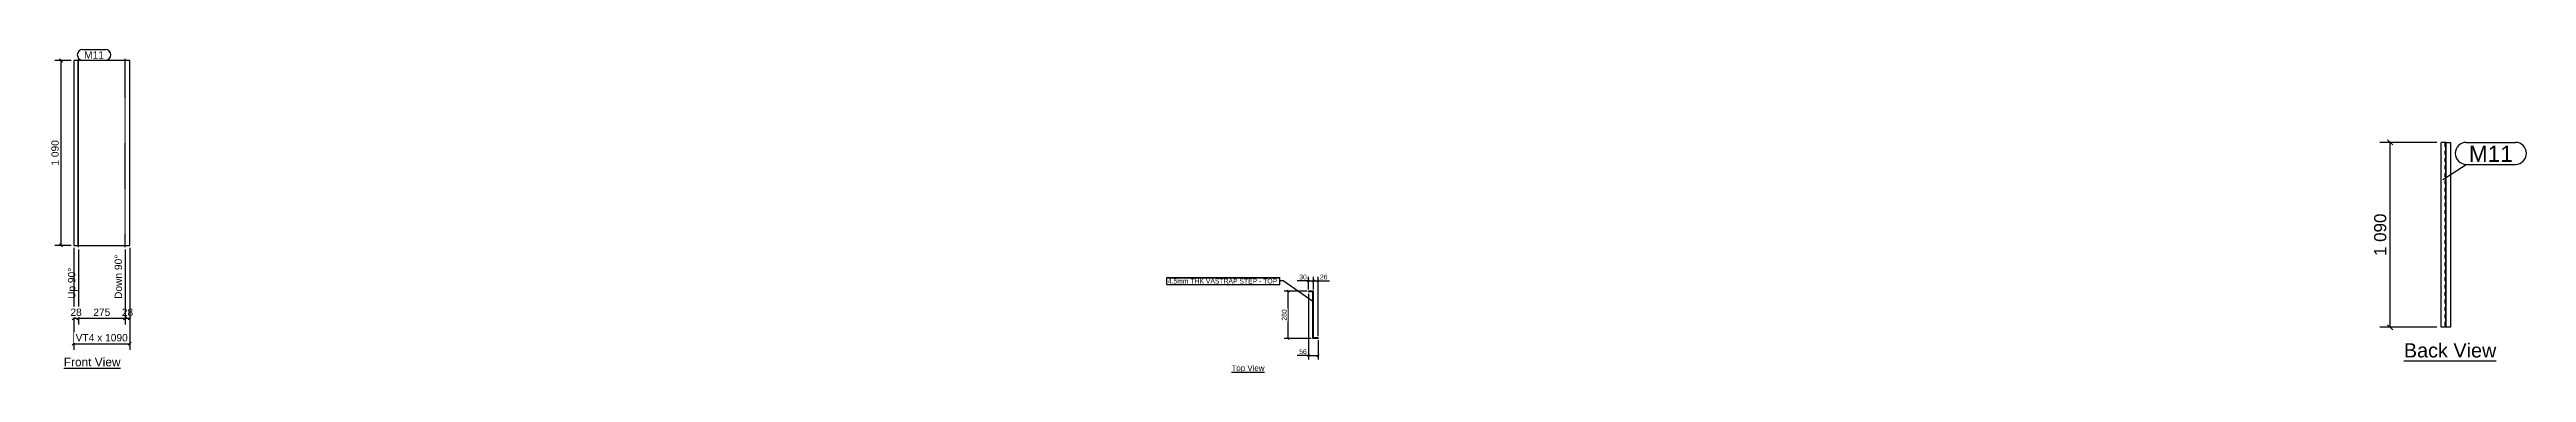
# Model space of a CAD drawing. Header units: millimetres. Extents: x 36 to 14640, y 42 to 1947.
import ezdxf

# ---------------------------------------------------------------- set-up
doc = ezdxf.new("R2010")
doc.units = ezdxf.units.MM
doc.linetypes.add('DXK_LINE_DOT1', pattern=[1.8814, 0.9407, -0.9407])
doc.linetypes.add('DXK_LINE_DOT3', pattern=[5.9187, 2.979, -0.9799, 0.9799, -0.9799])
doc.styles.add('Arial', font='ARIAL.TTF', dxfattribs={"height": 0.2})

# ---------------------------------------------------------------- blocks, each defined once
blk = doc.blocks.new('Unknown-4019519-11 - 1807')
at = {"color": 6, "linetype": 'Continuous'}
blk.add_line((120, 68), (454, 68), dxfattribs=at)
at = {"color": 0, "linetype": 'Continuous'}
blk.add_wipeout([(454, 79), (454, 131), (120, 131), (120, 79)], dxfattribs=at)
at = {"color": 6, "linetype": 'Continuous', "style": 'Arial'}
blk.add_text('Front View', height=50.1, dxfattribs=at).set_placement((120, 79))
blk = doc.blocks.new('Unknown-4019519-13 - 2348')
at = {"color": 6, "linetype": 'Continuous'}
blk.add_line((7005, 45), (7199, 45), dxfattribs=at)
at = {"color": 0, "linetype": 'Continuous'}
blk.add_wipeout([(7199, 52), (7199, 88), (7005, 88), (7005, 52)], dxfattribs=at)
at = {"color": 6, "linetype": 'Continuous', "style": 'Arial'}
blk.add_text('Top View', height=33.4, dxfattribs=at).set_placement((7005, 52))
blk = doc.blocks.new('Unknown-4019519-14 - 2413')
at = {"color": 6, "linetype": 'Continuous'}
blk.add_line((13917, 112), (14461, 112), dxfattribs=at)
at = {"color": 0, "linetype": 'Continuous'}
blk.add_wipeout([(14461, 131), (14461, 219), (13917, 219), (13917, 131)], dxfattribs=at)
at = {"color": 6, "linetype": 'Continuous', "style": 'Arial'}
blk.add_text('Back View', height=83.6, dxfattribs=at).set_placement((13917, 131))
blk = doc.blocks.new('Part-4019519-1823 - 1807')
at = {"color": 30, "linetype": 'Continuous'}
for p, q in [((509, 1882), (179, 1882)), ((179, 1882), (179, 792)), ((509, 792), (509, 1882)), ((179, 792), (509, 792))]:
    blk.add_line(p, q, dxfattribs=at)
at = {"color": 246, "linetype": 'DXK_LINE_DOT3'}
for p, q in [((206, 782), (206, 1892)), ((481, 782), (481, 1892))]:
    blk.add_line(p, q, dxfattribs=at)
blk = doc.blocks.new('Surfacing-4019519-1824 - 1807')
at = {"color": 7, "linetype": 'Continuous'}
for p, q in [((204, 1882), (203, 1882)), ((203, 1882), (203, 792)), ((204, 1882), (204, 792)), ((204, 792), (203, 792))]:
    blk.add_line(p, q, dxfattribs=at)
blk = doc.blocks.new('Part-4019519-2349 - 2348')
at = {"color": 30, "linetype": 'Continuous'}
for p, q in [((7489, 521), (7459, 521)), ((7459, 517), (7459, 521)), ((7485, 517), (7459, 517)), ((7485, 242), (7485, 517)), ((7489, 246), (7489, 521)), ((7515, 242), (7485, 242)), ((7515, 246), (7489, 246)), ((7515, 246), (7515, 242))]:
    blk.add_line(p, q, dxfattribs=at)
blk = doc.blocks.new('Surfacing-4019519-2356 - 2348')
at = {"color": 7, "linetype": 'Continuous'}
for p, q in [((7485, 517), (7484, 517)), ((7484, 517), (7484, 242)), ((7485, 517), (7485, 242)), ((7485, 242), (7484, 242))]:
    blk.add_line(p, q, dxfattribs=at)
blk = doc.blocks.new('Part-4019519-2418 - 2413')
at = {"color": 30, "linetype": 'Continuous'}
for p, q in [((14166, 1399), (14136, 1399)), ((14136, 309), (14136, 1399)), ((14166, 1399), (14191, 1399)), ((14166, 309), (14166, 1399)), ((14191, 1399), (14191, 309)), ((14166, 309), (14136, 309)), ((14191, 309), (14166, 309))]:
    blk.add_line(p, q, dxfattribs=at)
at = {"color": 7, "linetype": 'DXK_LINE_DOT1'}
blk.add_line((14161, 309), (14161, 1399), dxfattribs=at)
blk = doc.blocks.new('StraightDimension-4019519-1827 - 1807')
at = {"color": 7, "linetype": 'Continuous'}
for p, q in [((472, 353), (490, 371)), ((481, 362), (509, 362)), ((518, 371), (500, 353))]:
    blk.add_line(p, q, dxfattribs=at)
at = {"color": 0, "linetype": 'Continuous'}
blk.add_wipeout([(472, 746), (409, 746), (409, 467), (472, 467)], dxfattribs=at)
at = {"color": 7, "linetype": 'Continuous'}
for p, q in [((481, 767), (481, 326)), ((509, 777), (509, 326))]:
    blk.add_line(p, q, dxfattribs=at)
at = {"color": 0}
blk.add_wipeout([(537, 367), (537, 430), (453, 430), (453, 367)], dxfattribs=at)
at = {"color": 96, "linetype": 'Continuous', "style": 'Arial'}
blk.add_text('Down 90°', height=43, rotation=90.0002, dxfattribs=at).set_placement((463, 476))
at = {"color": 96, "style": 'Arial'}
blk.add_text('28', height=43, dxfattribs=at).set_placement((462, 376))
blk = doc.blocks.new('StraightDimension-4019519-1828 - 1807')
at = {"color": 7, "linetype": 'Continuous'}
for p, q in [((481, 767), (481, 326)), ((215, 371), (197, 353)), ((206, 362), (481, 362)), ((472, 353), (490, 371))]:
    blk.add_line(p, q, dxfattribs=at)
at = {"color": 0, "linetype": 'Continuous'}
blk.add_wipeout([(197, 669), (134, 669), (134, 467), (197, 467)], dxfattribs=at)
at = {"color": 7, "linetype": 'Continuous'}
blk.add_line((206, 767), (206, 326), dxfattribs=at)
at = {"color": 96, "linetype": 'Continuous', "style": 'Arial'}
blk.add_text('Up 90°', height=43, rotation=90.0002, dxfattribs=at).set_placement((188, 476))
at = {"color": 0}
blk.add_wipeout([(403, 367), (403, 430), (285, 430), (285, 367)], dxfattribs=at)
at = {"color": 96, "style": 'Arial'}
blk.add_text('275', height=43, dxfattribs=at).set_placement((294, 376))
blk = doc.blocks.new('StraightDimension-4019519-1925 - 1807')
at = {"color": 7, "linetype": 'Continuous'}
for p, q in [((179, 777), (179, 176)), ((509, 777), (509, 176)), ((188, 221), (170, 203)), ((179, 212), (509, 212)), ((500, 203), (518, 221))]:
    blk.add_line(p, q, dxfattribs=at)
at = {"color": 0}
blk.add_wipeout([(506, 217), (506, 280), (181, 280), (181, 217)], dxfattribs=at)
at = {"color": 96, "style": 'Arial'}
blk.add_text('VT4 x 1090', height=43, dxfattribs=at).set_placement((190, 226))
blk = doc.blocks.new('StraightDimension-4019519-1829 - 1807')
at = {"color": 7, "linetype": 'Continuous'}
for p, q in [((179, 777), (179, 326)), ((206, 767), (206, 326)), ((170, 353), (188, 371)), ((179, 362), (206, 362)), ((215, 371), (197, 353))]:
    blk.add_line(p, q, dxfattribs=at)
at = {"color": 0}
blk.add_wipeout([(235, 367), (235, 430), (150, 430), (150, 367)], dxfattribs=at)
at = {"color": 96, "style": 'Arial'}
blk.add_text('28', height=43, dxfattribs=at).set_placement((159, 376))
blk = doc.blocks.new('StraightDimension-4019519-1930 - 1807')
at = {"color": 7, "linetype": 'Continuous'}
for p, q in [((164, 1882), (68, 1882)), ((113, 1873), (95, 1891)), ((104, 792), (104, 1882)), ((164, 792), (68, 792)), ((95, 801), (113, 783))]:
    blk.add_line(p, q, dxfattribs=at)
at = {"color": 0}
blk.add_wipeout([(99, 1421), (36, 1421), (36, 1253), (99, 1253)], dxfattribs=at)
at = {"color": 96, "style": 'Arial'}
blk.add_text('1 090', height=43, rotation=90.0002, dxfattribs=at).set_placement((90, 1262))
blk = doc.blocks.new('StraightDimension-4019519-2358 - 2348')
at = {"color": 7, "linetype": 'Continuous'}
for p, q in [((7453, 575), (7465, 588)), ((7459, 531), (7459, 606)), ((7495, 588), (7483, 575)), ((7489, 531), (7489, 606)), ((7459, 582), (7489, 582))]:
    blk.add_line(p, q, dxfattribs=at)
at = {"color": 0}
blk.add_wipeout([(7454, 584), (7454, 627), (7398, 627), (7398, 584)], dxfattribs=at)
at = {"color": 7, "linetype": 'Continuous'}
blk.add_line((7459, 582), (7392, 582), dxfattribs=at)
blk.add_line((7459, 582), (7392, 582), dxfattribs=at)
at = {"color": 96, "style": 'Arial'}
blk.add_text('30', height=28.7, dxfattribs=at).set_placement((7404, 591))
blk = doc.blocks.new('StraightDimension-4019519-2397 - 2348')
at = {"color": 7, "linetype": 'Continuous'}
for p, q in [((7449, 521), (7315, 521)), ((7345, 515), (7333, 527)), ((7339, 242), (7339, 521)), ((7475, 242), (7315, 242)), ((7333, 248), (7345, 236))]:
    blk.add_line(p, q, dxfattribs=at)
at = {"color": 0}
blk.add_wipeout([(7336, 421), (7294, 421), (7294, 342), (7336, 342)], dxfattribs=at)
at = {"color": 96, "style": 'Arial'}
blk.add_text('280', height=28.7, rotation=90.0002, dxfattribs=at).set_placement((7330, 348))
blk = doc.blocks.new('StraightDimension-4019519-2388 - 2348')
at = {"color": 7, "linetype": 'Continuous'}
for p, q in [((7459, 507), (7459, 118)), ((7465, 148), (7453, 135)), ((7509, 135), (7521, 148)), ((7515, 232), (7515, 118)), ((7459, 142), (7515, 142))]:
    blk.add_line(p, q, dxfattribs=at)
at = {"color": 0}
blk.add_wipeout([(7454, 144), (7454, 187), (7398, 187), (7398, 144)], dxfattribs=at)
at = {"color": 7, "linetype": 'Continuous'}
blk.add_line((7459, 142), (7392, 142), dxfattribs=at)
blk.add_line((7459, 142), (7392, 142), dxfattribs=at)
at = {"color": 96, "style": 'Arial'}
blk.add_text('56', height=28.7, dxfattribs=at).set_placement((7404, 151))
blk = doc.blocks.new('StraightDimension-4019519-2359 - 2348')
at = {"color": 7, "linetype": 'Continuous'}
for p, q in [((7483, 575), (7495, 588)), ((7489, 531), (7489, 606)), ((7521, 588), (7509, 575)), ((7515, 256), (7515, 606)), ((7489, 582), (7515, 582))]:
    blk.add_line(p, q, dxfattribs=at)
at = {"color": 0}
blk.add_wipeout([(7577, 584), (7577, 627), (7520, 627), (7520, 584)], dxfattribs=at)
at = {"color": 7, "linetype": 'Continuous'}
blk.add_line((7515, 582), (7582, 582), dxfattribs=at)
blk.add_line((7515, 582), (7582, 582), dxfattribs=at)
at = {"color": 96, "style": 'Arial'}
blk.add_text('26', height=28.7, dxfattribs=at).set_placement((7526, 591))
blk = doc.blocks.new('StraightDimension-4019519-2421 - 2413')
at = {"color": 7, "linetype": 'Continuous'}
for p, q in [((14111, 1399), (13776, 1399)), ((13851, 1384), (13821, 1414)), ((13836, 309), (13836, 1399)), ((14111, 309), (13776, 309)), ((13821, 324), (13851, 294))]:
    blk.add_line(p, q, dxfattribs=at)
at = {"color": 0}
blk.add_wipeout([(13828, 994), (13723, 994), (13723, 714), (13828, 714)], dxfattribs=at)
at = {"color": 96, "style": 'Arial'}
blk.add_text('1 090', height=71.6, rotation=90.0002, dxfattribs=at).set_placement((13813, 729))
blk = doc.blocks.new('Mark-4019519-1934 - 1807')
at = {"color": 0}
blk.add_wipeout([(357, 1893), (357, 1938), (240, 1938), (240, 1893)], dxfattribs=at)
blk.add_wipeout([(357, 1893), (357, 1938), (240, 1938), (240, 1893)], dxfattribs=at)
at = {"color": 7, "linetype": 'Continuous'}
for p, q in [((231, 1947), (366, 1947)), ((231, 1884), (366, 1884))]:
    blk.add_line(p, q, dxfattribs=at)
for centre, start, end in [((231, 1915), 90, 270), ((366, 1915), 270, 90)]:
    blk.add_arc(centre, 31.5, start, end, dxfattribs=at)
at = {"color": 96, "style": 'Arial'}
blk.add_text('M11', height=43, dxfattribs=at).set_placement((240, 1893))
blk = doc.blocks.new('Mark-4019519-2350 - 2348')
at = {"color": 0}
blk.add_wipeout([(7284, 567), (7284, 597), (6629, 597), (6629, 567)], dxfattribs=at)
blk.add_wipeout([(7284, 567), (7284, 597), (6629, 597), (6629, 567)], dxfattribs=at)
at = {"color": 96, "linetype": 'Continuous'}
for p, q in [((6623, 603), (7290, 603)), ((6623, 561), (6623, 603)), ((7290, 561), (7290, 603)), ((6623, 561), (7290, 561)), ((7310, 583), (7290, 583)), ((7484, 461), (7310, 583))]:
    blk.add_line(p, q, dxfattribs=at)
at = {"color": 96, "style": 'Arial'}
blk.add_text('4.5mm THK VASTRAP STEP - TOP ', height=28.65, dxfattribs=at).set_placement((6629, 567))
blk = doc.blocks.new('Mark-4019519-2414 - 2413')
at = {"color": 0}
blk.add_wipeout([(14560, 1284), (14560, 1384), (14300, 1384), (14300, 1284)], dxfattribs=at)
blk.add_wipeout([(14560, 1284), (14560, 1384), (14300, 1384), (14300, 1284)], dxfattribs=at)
at = {"color": 7, "linetype": 'Continuous'}
for p, q in [((14285, 1399), (14575, 1399)), ((14147, 1180), (14285, 1269)), ((14285, 1269), (14575, 1269))]:
    blk.add_line(p, q, dxfattribs=at)
for centre, start, end in [((14285, 1334), 90, 270), ((14575, 1334), 270, 90)]:
    blk.add_arc(centre, 65, start, end, dxfattribs=at)
at = {"color": 96, "style": 'Arial'}
blk.add_text('M11', height=95.5, dxfattribs=at).set_placement((14300, 1284))

msp = doc.modelspace()

# ---------------------------------------------------------------- block references
for name in ['Part-4019519-1823 - 1807', 'Surfacing-4019519-1824 - 1807', 'Part-4019519-2418 - 2413', 'Part-4019519-2349 - 2348', 'Surfacing-4019519-2356 - 2348', 'Unknown-4019519-14 - 2413', 'Unknown-4019519-11 - 1807', 'Unknown-4019519-13 - 2348']:
    msp.add_blockref(name, (0, 0))

# ---------------------------------------------------------------- next in the draw order: block references
for name in ['StraightDimension-4019519-2421 - 2413', 'StraightDimension-4019519-1827 - 1807', 'StraightDimension-4019519-2358 - 2348']:
    msp.add_blockref(name, (0, 0))

# ---------------------------------------------------------------- next in the draw order: block references
for name in ['Mark-4019519-2414 - 2413', 'StraightDimension-4019519-1828 - 1807', 'StraightDimension-4019519-2397 - 2348']:
    msp.add_blockref(name, (0, 0))

# ---------------------------------------------------------------- next in the draw order: block references
for name in ['StraightDimension-4019519-1925 - 1807', 'StraightDimension-4019519-2388 - 2348']:
    msp.add_blockref(name, (0, 0))

# ---------------------------------------------------------------- next in the draw order: block references
for name in ['StraightDimension-4019519-1829 - 1807', 'StraightDimension-4019519-2359 - 2348']:
    msp.add_blockref(name, (0, 0))

# ---------------------------------------------------------------- next in the draw order: block references
for name in ['StraightDimension-4019519-1930 - 1807', 'Mark-4019519-2350 - 2348']:
    msp.add_blockref(name, (0, 0))

# ---------------------------------------------------------------- next in the draw order: block references
msp.add_blockref('Mark-4019519-1934 - 1807', (0, 0))

doc.saveas('drawing.dxf')
